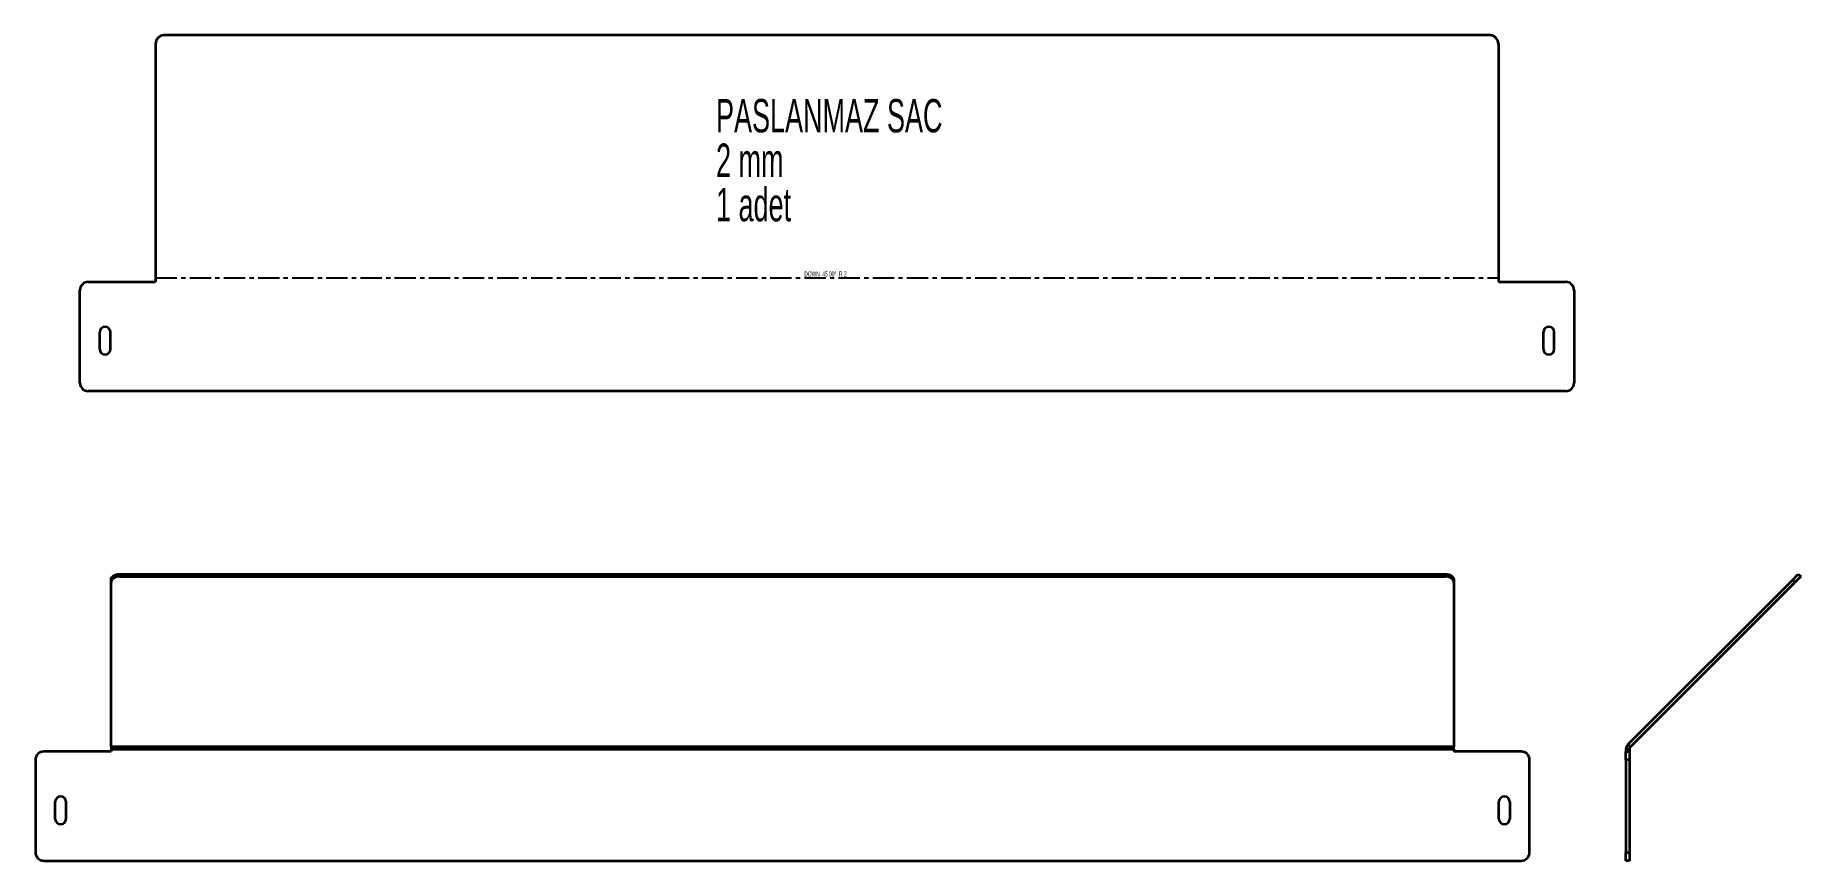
# Model space of a CAD drawing. Header units: millimetres. Extents: x -402 to 648, y 14 to 505.
import ezdxf

# ---------------------------------------------------------------- set-up
doc = ezdxf.new("R2010")
doc.units = ezdxf.units.MM
doc.linetypes.add('CENTERX2', pattern=[20.32, 12.7, -2.54, 2.54, -2.54])
doc.styles.add('SLDTEXTSTYLE0', font='TXT', dxfattribs={"width": 0.605})
doc.styles.add('SLDTEXTSTYLE1', font='TXT', dxfattribs={"width": 0.574118})

# ---------------------------------------------------------------- blocks, each defined once
blk = doc.blocks.new('SW_NOTE_0')
at = {"color": 0, "linetype": 'Continuous', "lineweight": 0, "attachment_point": 1, "style": 'SLDTEXTSTYLE0'}
for s, insert, char_height in [('PASLANMAZ SAC', (0, 25.6), 19.844), ('2 mm', (0, -0.9), 19.84), ('1 adet', (0, -27.3), 19.84)]:
    blk.add_mtext(s, dxfattribs=dict(at, insert=insert, char_height=char_height))

msp = doc.modelspace()

# ---------------------------------------------------------------- linework, layer by layer
at = {"color": 7, "linetype": 'Continuous', "lineweight": 35}
for p, q in [((463.2, 505.2), (-325.8, 505.2)), ((-330.8, 500.2), (-330.8, 358.5)), ((468.2, 500.2), (468.2, 358.5)), ((-370.8, 358.5), (-330.8, 358.5)), ((468.2, 358.5), (508.2, 358.5)), ((-375.8, 298.5), (-375.8, 353.5)), ((513.2, 353.5), (513.2, 298.5)), ((-364.1, 328.5), (-364.1, 318.5)), ((-357.6, 318.5), (-357.6, 328.5)), ((494.9, 328.5), (494.9, 318.5)), ((501.4, 318.5), (501.4, 328.5)), ((508.2, 293.5), (-370.8, 293.5)), ((-357.3, 179.7), (-357.3, 181.1)), ((-357.3, 81.9), (-357.3, 179.7)), ((-352.3, 184.7), (-352.3, 183.3)), ((-352.3, 184.7), (436.7, 184.7)), ((-352.3, 183.3), (436.7, 183.3)), ((436.7, 183.3), (436.7, 184.7)), ((441.7, 181.1), (441.7, 179.7)), ((441.7, 179.7), (441.7, 81.9)), ((545.3, 83.3), (643.1, 181.1)), ((546.7, 81.9), (644.5, 179.7)), ((643.1, 181.1), (646.6, 184.7)), ((644.5, 179.7), (643.1, 181.1)), ((648.1, 183.3), (644.5, 179.7)), ((646.6, 184.7), (648.1, 183.3)), ((-402.3, 74.1), (-402.3, 19.1)), ((-357.3, 79.1), (-397.3, 79.1)), ((441.7, 81.9), (-357.3, 81.9)), ((-357.3, 81.9), (-357.3, 80.5)), ((-357.3, 80.5), (441.7, 80.5)), ((-357.3, 80.5), (-357.3, 79.1)), ((441.7, 80.5), (441.7, 81.9)), ((441.7, 80.5), (441.7, 79.1)), ((481.7, 79.1), (441.7, 79.1)), ((486.7, 19.1), (486.7, 74.1)), ((546.1, 80.5), (544.1, 80.5)), ((544.1, 80.5), (544.1, 79.1)), ((544.1, 79.1), (546.1, 79.1)), ((544.1, 74.1), (544.1, 79.1)), ((546.1, 74.1), (544.1, 74.1)), ((544.1, 74.1), (544.1, 19.1)), ((546.7, 81.9), (545.3, 83.3)), ((546.1, 80.5), (546.1, 79.1)), ((546.1, 79.1), (546.1, 74.1)), ((546.1, 74.1), (546.1, 19.1)), ((-390.6, 39.1), (-390.6, 49.1)), ((-384.1, 49.1), (-384.1, 39.1)), ((468.4, 39.1), (468.4, 49.1)), ((474.9, 49.1), (474.9, 39.1)), ((-397.3, 14.1), (481.7, 14.1)), ((544.1, 19.1), (546.1, 19.1)), ((544.1, 14.1), (544.1, 19.1)), ((546.1, 14.1), (544.1, 14.1)), ((546.1, 19.1), (546.1, 14.1))]:
    msp.add_line(p, q, dxfattribs=at)
at = {"color": 7, "linetype": 'CENTERX2'}
msp.add_line((-330.8, 360.9), (468.2, 360.9), dxfattribs=at)
at = {"color": 7, "linetype": 'Continuous', "lineweight": 35, "flags": 128}
for points in [[(-357.3, 181.1), (-357.2, 181.8), (-357, 182.5), (-356.5, 183.1), (-355.9, 183.6), (-355.1, 184.1), (-354.3, 184.4), (-353.3, 184.6), (-352.3, 184.7)], [(-352.3, 183.3), (-353.3, 183.2), (-354.3, 183), (-355.1, 182.7), (-355.9, 182.2), (-356.5, 181.7), (-357, 181.1), (-357.2, 180.4), (-357.3, 179.7)], [(436.7, 184.7), (437.6, 184.6), (438.6, 184.4), (439.4, 184.1), (440.2, 183.6), (440.8, 183.1), (441.3, 182.5), (441.6, 181.8), (441.7, 181.1)], [(441.7, 179.7), (441.6, 180.4), (441.3, 181.1), (440.8, 181.7), (440.2, 182.2), (439.4, 182.7), (438.6, 183), (437.6, 183.2), (436.7, 183.3)]]:
    msp.add_lwpolyline(points, dxfattribs=at)
at = {"color": 7, "linetype": 'Continuous', "lineweight": 35}
for centre, radius, start, end in [((-325.8, 500.2), 5, 90, 180), ((463.2, 500.2), 5, 0, 90), ((-370.8, 353.5), 5, 90, 180), ((508.2, 353.5), 5, 0, 90), ((-360.8, 328.5), 3.25, 0, 180), ((498.2, 328.5), 3.25, 0, 180), ((-360.8, 318.5), 3.25, 180, 0), ((498.2, 318.5), 3.25, 180, 0), ((-370.8, 298.5), 5, 180, 270), ((508.2, 298.5), 5, 270, 0), ((-397.3, 74.1), 5, 90, 180), ((481.7, 74.1), 5, 0, 90), ((548.1, 80.5), 4, 135, 180), ((548.1, 80.5), 2, 135, 180), ((-387.3, 49.1), 3.25, 0, 180), ((471.7, 49.1), 3.25, 0, 180), ((-387.3, 39.1), 3.25, 180, 0), ((471.7, 39.1), 3.25, 180, 0), ((-397.3, 19.1), 5, 180, 270), ((481.7, 19.1), 5, 270, 0)]:
    msp.add_arc(centre, radius, start, end, dxfattribs=at)

# ---------------------------------------------------------------- block references
at = {"color": 7, "linetype": 'Continuous', "lineweight": 0}
msp.add_blockref('SW_NOTE_0', (2.7, 441.7), dxfattribs=at)

# ---------------------------------------------------------------- texts
at = {"color": 7, "linetype": 'Continuous', "lineweight": 18, "insert": (67.8, 364.7), "char_height": 3, "attachment_point": 2, "style": 'SLDTEXTSTYLE1'}
msp.add_mtext('DOWN  45.00°  R 2', dxfattribs=at)

doc.saveas('drawing.dxf')
